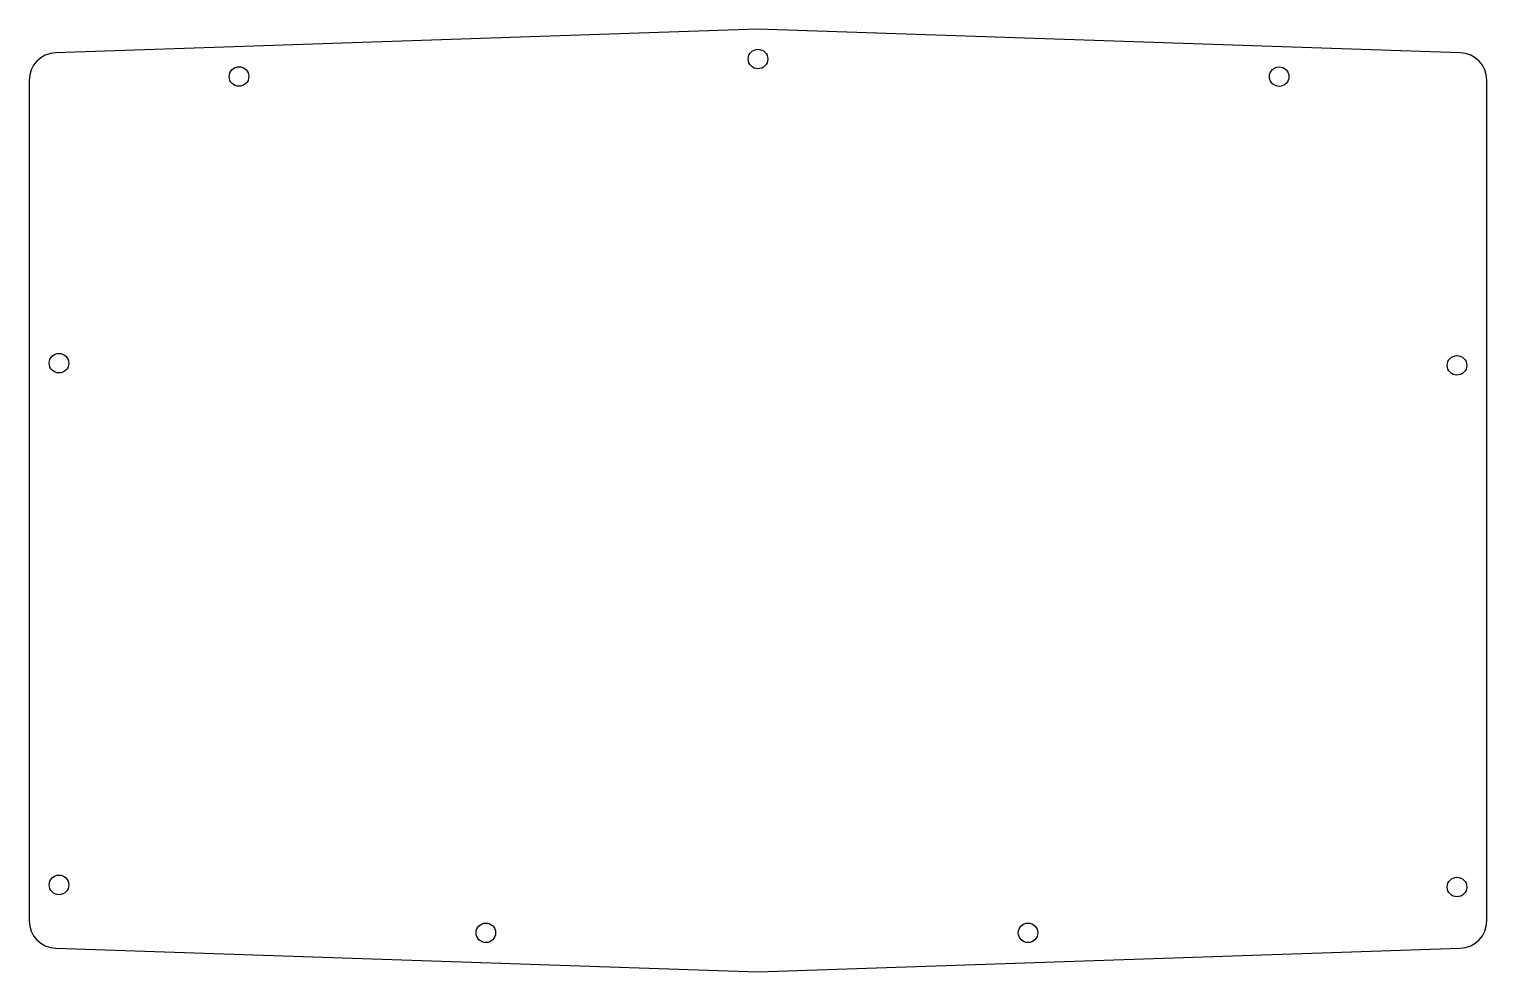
# Model space of a CAD drawing. Header units: millimetres. Extents: x -125 to 125, y -81 to 81.
import ezdxf

# ---------------------------------------------------------------- set-up
doc = ezdxf.new("R2010")
doc.units = ezdxf.units.MM
doc.layers.add('CUTOUTS', color=1, linetype='CONTINUOUS')
doc.layers.add('PERIMETER', color=5, linetype='CONTINUOUS')

msp = doc.modelspace()

# ---------------------------------------------------------------- linework, layer by layer
at = {"layer": 'CUTOUTS'}
for centre in [(0, 76), (-89.1, 73), (89.47, 72.99), (-120, 23.81), (120, 23.44), (-120, -65.71), (120, -66.08), (-46.72, -73.93), (46.36, -73.94)]:
    msp.add_circle(centre, 1.68, dxfattribs=at)
at = {"layer": 'PERIMETER'}
msp.add_lwpolyline([(-120.56, -76.58), (0, -80.63), (120.56, -76.58, 0.404406), (125.12, -71.85), (125.12, 72.35, 0.404406), (120.56, 77.08), (0, 81.13), (-120.56, 77.08, 0.404406), (-125.12, 72.35), (-125.12, -71.85, 0.404406)], format="xyb", close=True, dxfattribs=at)

doc.saveas('drawing.dxf')
